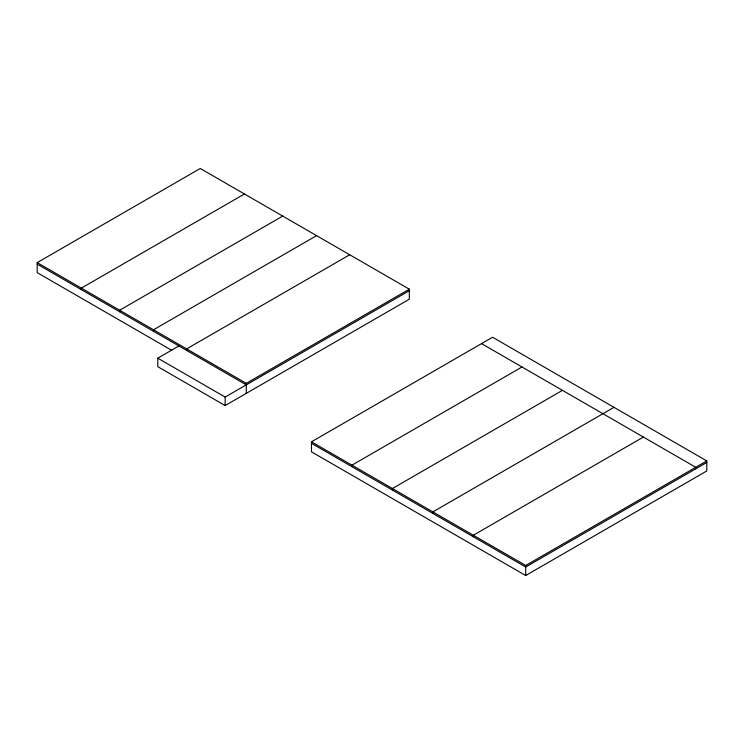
<?xml version="1.0" encoding="UTF-8"?>
<svg xmlns="http://www.w3.org/2000/svg" width="744" height="744" viewBox="0 0 744 744"><rect width="100%" height="100%" fill="white"/><g stroke="black" fill="none" stroke-linecap="round" stroke-linejoin="round"><path stroke-width="1.12" d="M171.892 350.424L37.2 272.657L37.2 262.623L200.266 168.479L409.33 289.193L409.33 299.218L225.144 405.564L157.784 366.671L157.784 358.171L178.913 345.969M244.432 193.989L81.366 288.123L81.366 289.658M282.711 216.085L119.654 310.229L119.654 311.755M316.581 235.634L153.515 329.778L153.515 331.312M349.708 254.764L186.642 348.908L186.642 350.433M37.2 262.623L246.273 383.337L409.33 289.193M157.784 358.171L225.144 397.064L409.33 290.718M311.476 441.806L492.575 337.246L706.8 460.927L706.8 470.961L525.701 575.521L311.476 451.831L311.476 441.806L525.701 565.486L706.8 460.927M522 366.987L351.94 465.167L351.94 466.693M562.464 390.349L392.404 488.529L392.404 490.064M613.977 407.34L432.878 511.891L432.878 513.425M643.393 437.072L473.342 535.252L473.342 536.787M706.8 462.461L525.701 567.012L311.476 443.331M481.535 343.626L695.761 467.306L695.761 468.832M37.2 264.157L246.273 384.862M525.701 565.486L525.701 575.521M246.273 383.337L246.273 393.362M225.144 397.064L225.144 405.564"/></g></svg>
